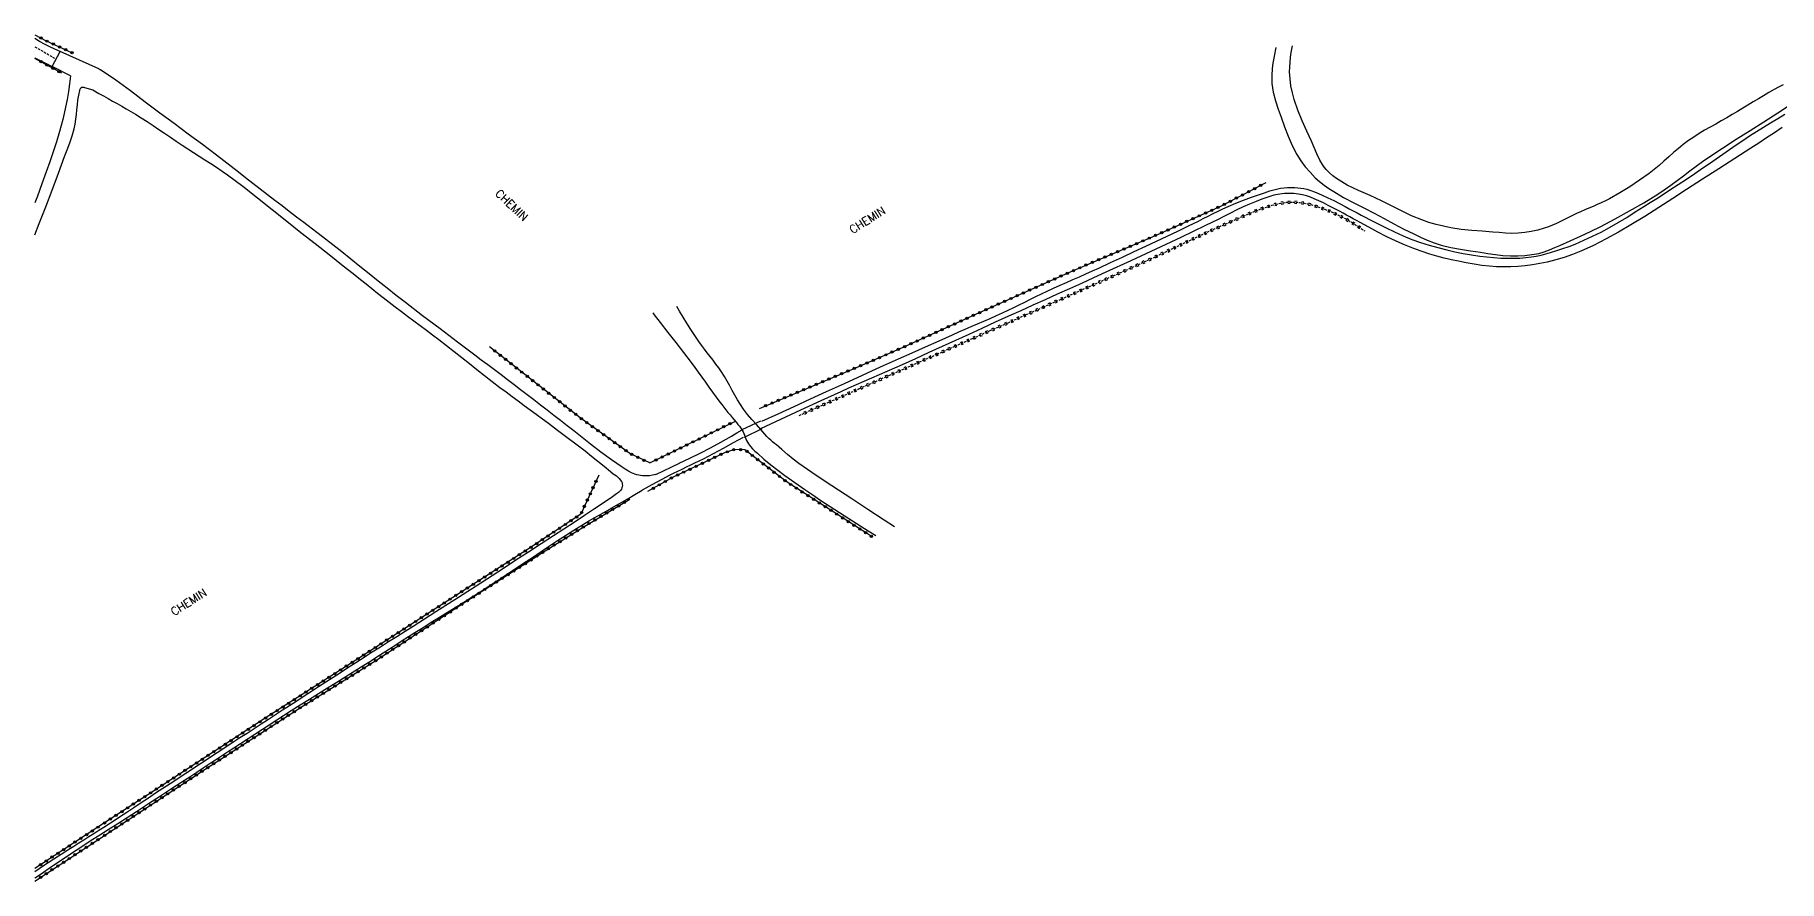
# Model space of a CAD drawing. Header units: millimetres. Extents: x 175000 to 176000, y 162999 to 164000.
# Drawn here: x 175000 to 175381.5, y 163336.8 to 163521.8 of the extents above; entities that cross this region are included whole.
import ezdxf
from ezdxf.enums import TextEntityAlignment as Align

# ---------------------------------------------------------------- set-up
doc = ezdxf.new("R2010")
doc.units = ezdxf.units.MM
doc.linetypes.add('DASHED', pattern=[0.75, 0.5, -0.25])
doc.layers.get('0').update_dxf_attribs({"linetype": 'CONTINUOUS'})
for name, color, linetype in [('W0001', 6, 'DASHED'), ('W0008', 7, 'CONTINUOUS'), ('W0071', 7, 'CONTINUOUS'), ('W0120', 7, 'CONTINUOUS'), ('W0220', 5, 'DASHED'), ('W0323', 7, 'CONTINUOUS'), ('W0510', 5, 'CONTINUOUS'), ('W0989', 7, 'CONTINUOUS')]:
    doc.layers.add(name, color=color, linetype=linetype)
doc.styles.get("Standard").update_dxf_attribs({"font": 'romans.shx', "width": 0.85})

# ---------------------------------------------------------------- blocks, each defined once
blk = doc.blocks.new('t323o')
at = {"color": 0, "linetype": 'Continuous'}
for radius in [0.25, 0.15]:
    blk.add_circle((0, 0), radius, dxfattribs=at)
blk = doc.blocks.new('t220o')
at = {"color": 0, "linetype": 'Continuous'}
for p, q in [((-0.25, 0.25), (0.25, 0.25)), ((-0.25, -0.25), (0.25, -0.25))]:
    blk.add_line(p, q, dxfattribs=at)

msp = doc.modelspace()

# ---------------------------------------------------------------- linework, layer by layer
at = {"layer": 'W0001'}
msp.add_lwpolyline([(175000, 163519.19), (175004.53, 163516.55)], dxfattribs=at)
at = {"layer": 'W0008'}
for points in [[(175005.54, 163518.14), (175004.38, 163518.64), (175003.24, 163519.18), (175002.12, 163519.75), (175001.01, 163520.36), (175000, 163520.95)], [(175003.79, 163514.83), (175005.51, 163518.14)], [(175000, 163516.79), (175001.61, 163515.92), (175003.79, 163514.83)]]:
    msp.add_lwpolyline(points, dxfattribs=at)
at = {"layer": 'W0071'}
for points in [[(175014, 163514.33), (175005.51, 163518.14)], [(175007.77, 163512.83), (175003.79, 163514.83)], [(175135.83, 163425.68), (175135.11, 163425.52), (175134.39, 163425.41), (175133.66, 163425.37), (175132.92, 163425.39), (175132.49, 163425.43), (175132.07, 163425.5), (175131.65, 163425.61), (175131.24, 163425.75), (175130.51, 163426.06), (175129.8, 163426.42), (175129.11, 163426.83), (175128.44, 163427.25), (175126.08, 163428.85), (175123.8, 163430.56), (175121.55, 163432.32), (175119.3, 163434.07), (175117.84, 163435.19), (175116.38, 163436.32), (175114.93, 163437.45), (175113.48, 163438.59), (175112.03, 163439.72), (175110.58, 163440.86), (175109.13, 163441.99), (175107.67, 163443.12), (175106.24, 163444.21), (175104.81, 163445.29), (175103.38, 163446.37), (175101.95, 163447.45), (175100.51, 163448.53), (175099.08, 163449.61), (175097.64, 163450.69), (175096.21, 163451.77), (175092.41, 163454.63), (175088.61, 163457.49), (175084.81, 163460.35), (175081.04, 163463.24), (175079.04, 163464.81), (175077.05, 163466.39), (175075.06, 163467.97), (175073.08, 163469.56), (175071.1, 163471.15), (175069.12, 163472.74), (175067.13, 163474.32), (175065.13, 163475.89), (175063.56, 163477.11), (175061.98, 163478.33), (175060.39, 163479.54), (175058.81, 163480.75), (175057.22, 163481.95), (175055.63, 163483.16), (175054.05, 163484.37), (175052.46, 163485.59), (175050.87, 163486.82), (175049.28, 163488.06), (175047.69, 163489.31), (175046.1, 163490.55), (175044.51, 163491.79), (175042.92, 163493.03), (175041.32, 163494.27), (175039.72, 163495.49), (175036.64, 163497.8), (175033.55, 163500.09), (175030.46, 163502.37), (175027.36, 163504.65), (175024.14, 163507.06), (175020.94, 163509.51), (175017.69, 163511.89), (175014.34, 163514.12), (175014.25, 163514.17), (175014.17, 163514.22), (175014.08, 163514.28), (175014, 163514.33)], [(175007.77, 163512.83), (175007.57, 163511.1), (175007.33, 163509.37), (175007.05, 163507.65), (175006.72, 163505.94), (175006.43, 163504.6), (175006.11, 163503.28), (175005.76, 163501.96), (175005.38, 163500.64), (175004.71, 163498.42), (175003.99, 163496.22), (175003.25, 163494.03), (175002.48, 163491.85), (175001.54, 163489.18), (175000.56, 163486.53), (175000, 163485.06)], [(175000, 163478.08), (175000.96, 163480.52), (175002.38, 163484.18), (175003.79, 163487.84), (175005.17, 163491.51), (175006.51, 163495.19), (175007.07, 163496.68), (175007.62, 163498.18), (175008.14, 163499.69), (175008.57, 163501.23), (175008.79, 163502.27), (175008.95, 163503.32), (175009.08, 163504.37), (175009.18, 163505.42), (175009.29, 163506.47), (175009.42, 163507.53), (175009.59, 163508.57), (175009.83, 163509.61), (175009.86, 163509.76), (175009.89, 163509.92), (175009.95, 163510.08), (175010.07, 163510.21), (175010.26, 163510.31), (175010.47, 163510.36), (175010.68, 163510.34), (175010.88, 163510.27)], [(175010.88, 163510.27), (175012.64, 163509.76)], [(175012.64, 163509.76), (175014, 163508.98)], [(175014, 163508.98), (175015, 163508.42), (175016, 163507.86), (175017, 163507.31), (175018.01, 163506.76), (175019.01, 163506.2), (175020, 163505.63), (175020.99, 163505.05), (175021.97, 163504.46), (175023.27, 163503.65), (175024.56, 163502.82), (175025.84, 163501.97), (175027.11, 163501.12), (175028.38, 163500.26), (175029.64, 163499.4), (175030.91, 163498.54), (175032.19, 163497.69), (175033.44, 163496.88), (175034.69, 163496.07), (175035.95, 163495.27), (175037.2, 163494.47), (175038.46, 163493.67), (175039.7, 163492.85), (175040.94, 163492.01), (175042.16, 163491.15), (175045.46, 163488.7), (175048.69, 163486.16), (175051.89, 163483.59), (175055.1, 163481.04), (175058.19, 163478.61), (175061.27, 163476.18), (175064.35, 163473.75), (175067.43, 163471.32), (175068.69, 163470.32), (175069.94, 163469.33), (175071.19, 163468.33), (175072.43, 163467.33), (175073.69, 163466.34), (175074.94, 163465.34), (175076.2, 163464.36), (175077.46, 163463.37), (175078.81, 163462.34), (175080.16, 163461.31), (175081.53, 163460.29), (175082.89, 163459.27), (175084.25, 163458.25), (175085.62, 163457.23), (175086.98, 163456.2), (175088.33, 163455.17), (175090.01, 163453.87), (175091.68, 163452.56), (175093.35, 163451.25), (175095.02, 163449.93), (175096.69, 163448.62), (175098.36, 163447.31), (175100.04, 163446), (175101.72, 163444.71), (175103.04, 163443.72), (175104.36, 163442.73), (175105.68, 163441.75), (175107.01, 163440.78), (175108.33, 163439.8), (175109.66, 163438.83), (175110.99, 163437.85), (175112.31, 163436.86), (175114.32, 163435.36), (175116.33, 163433.86), (175118.33, 163432.35), (175120.32, 163430.81), (175121.72, 163429.71), (175123.11, 163428.59), (175124.49, 163427.46), (175125.86, 163426.32), (175126.49, 163425.83), (175127.17, 163425.36), (175127.81, 163424.8), (175128.3, 163424.13), (175128.42, 163423.86), (175128.48, 163423.57), (175128.5, 163423.28), (175128.47, 163422.99), (175128.4, 163422.74), (175128.29, 163422.5), (175128.15, 163422.27), (175128, 163422.07), (175127.81, 163421.88), (175127.61, 163421.71), (175127.39, 163421.56), (175127.18, 163421.41), (175126.01, 163420.57), (175124.82, 163419.75), (175123.62, 163418.96), (175122.42, 163418.16), (175120.18, 163416.68), (175117.94, 163415.21), (175115.69, 163413.75), (175113.44, 163412.28), (175110.7, 163410.49), (175107.96, 163408.7), (175105.22, 163406.91), (175102.48, 163405.12)], [(175159.02, 163437.33), (175162.55, 163438.95), (175166.08, 163440.57), (175169.62, 163442.19), (175173.16, 163443.8), (175177.09, 163445.6), (175181.02, 163447.4), (175184.95, 163449.19), (175188.89, 163450.97), (175191.84, 163452.29), (175194.79, 163453.61), (175197.74, 163454.92), (175200.7, 163456.23), (175202.06, 163456.83), (175203.43, 163457.42), (175204.8, 163458.01), (175206.17, 163458.61), (175207.54, 163459.2), (175208.91, 163459.8), (175210.28, 163460.41), (175211.64, 163461.03), (175212.86, 163461.6), (175214.09, 163462.19), (175215.3, 163462.78), (175216.52, 163463.38), (175217.74, 163463.98), (175218.95, 163464.58), (175220.17, 163465.17), (175221.4, 163465.75), (175222.8, 163466.39), (175224.21, 163467.03), (175225.63, 163467.66), (175227.04, 163468.29), (175228.45, 163468.91), (175229.87, 163469.53), (175231.28, 163470.16), (175232.69, 163470.8), (175235.26, 163471.99), (175237.84, 163473.18), (175240.4, 163474.39), (175242.97, 163475.59), (175245.31, 163476.69), (175247.66, 163477.78), (175250, 163478.89), (175252.33, 163480.01), (175253.41, 163480.54), (175254.48, 163481.08), (175255.55, 163481.63), (175256.62, 163482.18), (175257.69, 163482.73), (175258.76, 163483.27), (175259.85, 163483.78), (175260.95, 163484.28), (175262.65, 163484.98), (175264.36, 163485.64), (175266.1, 163486.27), (175267.84, 163486.87), (175268.96, 163487.26), (175270.1, 163487.65), (175271.24, 163488), (175272.42, 163488.26), (175273.2, 163488.36), (175273.98, 163488.41), (175274.76, 163488.41), (175275.55, 163488.39), (175276.22, 163488.34), (175276.88, 163488.27), (175277.55, 163488.17), (175278.21, 163488.03), (175279.06, 163487.78), (175279.9, 163487.47), (175280.73, 163487.13), (175281.54, 163486.77), (175282.81, 163486.18), (175284.07, 163485.55), (175285.31, 163484.89), (175286.55, 163484.24), (175287.44, 163483.78), (175288.33, 163483.31), (175289.21, 163482.84), (175290.1, 163482.37), (175290.98, 163481.9), (175291.87, 163481.43), (175292.76, 163480.97), (175293.66, 163480.53), (175295.51, 163479.62), (175297.36, 163478.72), (175299.24, 163477.86), (175301.15, 163477.08), (175303.03, 163476.41), (175304.94, 163475.82), (175306.86, 163475.28), (175308.8, 163474.78), (175310.58, 163474.37), (175312.38, 163473.99), (175314.19, 163473.67), (175316, 163473.4), (175317.54, 163473.22), (175319.09, 163473.09), (175320.64, 163473), (175322.19, 163472.96), (175323.47, 163472.96), (175324.76, 163472.99), (175326.05, 163473.08), (175327.33, 163473.23), (175328.38, 163473.41), (175329.42, 163473.65), (175330.45, 163473.93), (175331.47, 163474.22), (175332.84, 163474.63), (175334.2, 163475.07), (175335.55, 163475.54), (175336.88, 163476.06), (175338.8, 163476.87), (175340.69, 163477.75), (175342.55, 163478.67), (175344.39, 163479.65), (175346.3, 163480.73), (175348.17, 163481.89), (175350.02, 163483.06), (175351.87, 163484.23), (175353.31, 163485.13), (175354.74, 163486.04), (175356.17, 163486.95), (175357.6, 163487.87), (175359.41, 163489.06), (175361.22, 163490.26), (175363.02, 163491.47), (175364.82, 163492.68), (175366.28, 163493.68), (175367.74, 163494.68), (175369.19, 163495.69), (175370.64, 163496.71), (175372.1, 163497.71), (175373.56, 163498.71), (175375.03, 163499.7), (175376.52, 163500.66), (175378.05, 163501.63), (175379.61, 163502.58), (175381.17, 163503.51), (175382.73, 163504.43)], [(175382.18, 163501.51), (175380.46, 163500.38), (175378.74, 163499.24), (175377.01, 163498.11), (175375.28, 163496.98), (175371.78, 163494.73), (175368.27, 163492.48), (175364.75, 163490.24), (175361.24, 163488), (175358.21, 163486.03), (175355.19, 163484.04), (175352.14, 163482.09), (175349.05, 163480.22), (175346.37, 163478.68), (175343.67, 163477.18), (175340.91, 163475.76), (175338.09, 163474.48), (175336.3, 163473.77), (175334.48, 163473.14), (175332.64, 163472.59), (175330.77, 163472.11), (175329.18, 163471.77), (175327.57, 163471.5), (175325.96, 163471.29), (175324.34, 163471.15), (175322.79, 163471.07), (175321.24, 163471.04), (175319.69, 163471.08), (175318.14, 163471.18), (175316.44, 163471.37), (175314.75, 163471.64), (175313.07, 163471.96), (175311.39, 163472.3), (175309.8, 163472.63), (175308.22, 163472.99), (175306.64, 163473.39), (175305.08, 163473.85), (175303.21, 163474.48), (175301.36, 163475.16), (175299.53, 163475.91), (175297.73, 163476.7), (175295.72, 163477.65), (175293.74, 163478.68), (175291.78, 163479.74), (175289.82, 163480.79), (175289.07, 163481.19), (175288.33, 163481.59), (175287.59, 163482), (175286.84, 163482.4), (175286.1, 163482.81), (175285.35, 163483.21), (175284.6, 163483.61), (175283.85, 163484), (175282.85, 163484.51), (175281.86, 163485.03), (175280.84, 163485.52), (175279.81, 163485.95), (175278.96, 163486.27), (175278.1, 163486.56), (175277.22, 163486.81), (175276.33, 163486.98), (175275.33, 163487.09), (175274.32, 163487.13), (175273.31, 163487.1), (175272.31, 163486.99), (175270.96, 163486.71), (175269.64, 163486.32), (175268.35, 163485.86), (175267.07, 163485.37), (175265.65, 163484.79), (175264.26, 163484.16), (175262.88, 163483.5), (175261.51, 163482.82), (175260.15, 163482.12), (175258.79, 163481.43), (175257.42, 163480.75), (175256.05, 163480.08), (175250.6, 163477.51), (175245.14, 163474.95), (175239.68, 163472.41), (175234.2, 163469.88), (175231.55, 163468.67), (175228.9, 163467.46), (175226.25, 163466.26), (175223.59, 163465.06), (175220.93, 163463.87), (175218.28, 163462.67), (175215.62, 163461.47), (175212.96, 163460.27), (175210.05, 163458.95), (175207.14, 163457.62), (175204.23, 163456.29), (175201.32, 163454.96), (175198.41, 163453.64), (175195.49, 163452.31), (175192.58, 163450.99), (175189.66, 163449.68), (175187.99, 163448.93), (175186.32, 163448.19), (175184.65, 163447.46), (175182.98, 163446.72), (175181.31, 163445.99), (175179.63, 163445.25), (175177.96, 163444.51), (175176.3, 163443.76), (175171.88, 163441.76), (175167.48, 163439.74), (175163.08, 163437.71), (175158.68, 163435.66)], [(175154.9, 163433.77), (175152.73, 163432.56), (175150.54, 163431.36), (175148.35, 163430.19), (175146.14, 163429.05), (175145.22, 163428.58), (175144.29, 163428.13), (175143.36, 163427.68), (175142.42, 163427.24), (175141.49, 163426.8), (175140.56, 163426.36), (175139.63, 163425.9), (175138.71, 163425.44), (175137.23, 163424.67), (175135.76, 163423.88), (175134.29, 163423.07), (175132.84, 163422.25)], [(175140.93, 163428.13), (175143.23, 163429.23), (175145.5, 163430.36), (175147.76, 163431.52), (175150, 163432.72), (175151.19, 163433.38), (175152.38, 163434.05), (175153.55, 163434.75), (175154.71, 163435.46)], [(175135.83, 163425.68), (175140.95, 163428.12)], [(175014, 163346.76), (175016.06, 163348.07), (175018.11, 163349.38), (175020.17, 163350.69), (175022.21, 163352.01), (175024.85, 163353.72), (175027.48, 163355.44), (175030.11, 163357.15), (175032.74, 163358.87), (175034.09, 163359.75), (175035.43, 163360.63), (175036.78, 163361.52), (175038.12, 163362.4), (175039.47, 163363.28), (175040.81, 163364.16), (175042.16, 163365.04), (175043.51, 163365.92), (175046.64, 163367.97), (175049.77, 163370.02), (175052.91, 163372.06), (175056.06, 163374.08), (175058.04, 163375.33), (175060.03, 163376.57), (175062.03, 163377.81), (175064.02, 163379.04), (175066.02, 163380.28), (175068.01, 163381.51), (175070, 163382.75), (175071.98, 163384), (175073.38, 163384.89), (175074.77, 163385.78), (175076.16, 163386.68), (175077.55, 163387.57), (175078.94, 163388.47), (175080.33, 163389.37), (175081.73, 163390.26), (175083.12, 163391.15), (175084.9, 163392.26), (175086.69, 163393.37), (175088.48, 163394.47), (175090.27, 163395.58), (175092.06, 163396.68), (175093.84, 163397.78), (175095.63, 163398.9), (175097.4, 163400.03), (175098.95, 163401.03), (175100.5, 163402.05), (175102.05, 163403.07), (175103.59, 163404.09), (175105.13, 163405.12), (175106.67, 163406.15), (175108.22, 163407.18), (175109.76, 163408.2), (175111.92, 163409.63), (175114.07, 163411.08), (175116.24, 163412.51), (175118.43, 163413.9), (175119.39, 163414.48), (175120.36, 163415.05), (175121.33, 163415.61), (175122.31, 163416.17), (175123.28, 163416.72), (175124.26, 163417.27), (175125.24, 163417.82), (175126.21, 163418.38), (175127.87, 163419.35), (175129.52, 163420.31), (175131.18, 163421.28), (175132.84, 163422.25)], [(175102.48, 163405.12), (175097.55, 163401.95), (175092.62, 163398.79), (175087.68, 163395.63), (175082.74, 163392.48), (175080.95, 163391.34), (175079.16, 163390.21), (175077.37, 163389.07), (175075.58, 163387.94), (175073.79, 163386.8), (175072, 163385.66), (175070.21, 163384.52), (175068.42, 163383.38), (175066.83, 163382.35), (175065.24, 163381.32), (175063.65, 163380.29), (175062.06, 163379.26), (175060.47, 163378.22), (175058.89, 163377.19), (175057.3, 163376.15), (175055.71, 163375.12), (175054.16, 163374.12), (175052.61, 163373.11), (175051.06, 163372.11), (175049.51, 163371.1), (175047.96, 163370.1), (175046.41, 163369.09), (175044.86, 163368.08), (175043.31, 163367.08), (175039.88, 163364.83), (175036.44, 163362.58), (175033.01, 163360.33), (175029.58, 163358.08), (175027.99, 163357.03), (175026.41, 163355.98), (175024.82, 163354.93), (175023.24, 163353.88), (175021.66, 163352.82), (175020.08, 163351.78), (175018.49, 163350.73), (175016.9, 163349.7), (175016.17, 163349.23), (175015.45, 163348.76), (175014.73, 163348.3), (175014, 163347.84)], [(175014, 163347.84), (175012.9, 163347.14), (175011.8, 163346.44), (175010.7, 163345.75), (175009.6, 163345.06), (175008.49, 163344.36), (175007.39, 163343.66), (175006.3, 163342.96), (175005.2, 163342.26), (175001.89, 163340.1), (175000, 163338.85)], [(175000, 163337.45), (175000.03, 163337.47), (175001.85, 163338.73), (175003.67, 163339.98), (175005.51, 163341.23), (175007.35, 163342.46), (175009, 163343.55), (175010.67, 163344.63), (175012.33, 163345.7), (175014, 163346.76)]]:
    msp.add_lwpolyline(points, dxfattribs=at)
at = {"layer": 'W0120'}
for points in [[(175158.7, 163437.35), (175154.6, 163435.45)], [(175159.01, 163435.63), (175155.14, 163433.76)]]:
    msp.add_lwpolyline(points, dxfattribs=at)
at = {"layer": 'W0220'}
msp.add_lwpolyline([(175167.12, 163438.59), (175173.71, 163441.51), (175180.3, 163444.44), (175186.89, 163447.36), (175193.48, 163450.28), (175197.35, 163452), (175201.22, 163453.71), (175205.09, 163455.42), (175208.96, 163457.14), (175212.83, 163458.85), (175216.69, 163460.56), (175220.56, 163462.28), (175224.43, 163464), (175229.14, 163466.1), (175233.85, 163468.2), (175238.56, 163470.31), (175243.26, 163472.44), (175245.23, 163473.35), (175247.19, 163474.28), (175249.15, 163475.21), (175251.11, 163476.14), (175253.07, 163477.08), (175255.04, 163478), (175257.01, 163478.91), (175258.99, 163479.8), (175261.64, 163480.99), (175264.29, 163482.17), (175266.97, 163483.29), (175269.7, 163484.27), (175270.51, 163484.53), (175271.34, 163484.75), (175272.17, 163484.94), (175273.01, 163485.08), (175273.69, 163485.17), (175274.38, 163485.22), (175275.07, 163485.23), (175275.76, 163485.21), (175276.6, 163485.14), (175277.42, 163485.03), (175278.24, 163484.87), (175279.05, 163484.67), (175280.59, 163484.22), (175282.1, 163483.68), (175283.58, 163483.07), (175285.04, 163482.4), (175286.54, 163481.63), (175288.01, 163480.8), (175289.45, 163479.9), (175290.84, 163478.94)], dxfattribs=at)
at = {"layer": 'W0323'}
for points in [[(175000, 163521.77), (175002.49, 163520.48), (175008.18, 163517.88)], [(175005.92, 163513.37), (175000.61, 163516.27), (175000, 163516.63)], [(175158.48, 163440.13), (175179.21, 163448.86), (175189.76, 163453.41), (175205.76, 163460.7), (175226.12, 163469.82), (175245.61, 163478.15), (175259.51, 163484.39), (175269.3, 163489.47)], [(175134.5, 163428.19), (175130.13, 163430.29), (175119.23, 163438.08), (175099.4, 163453.59)], [(175134.5, 163428.19), (175153.22, 163437.35)], [(175183.23, 163411.98), (175182.11, 163412.68), (175164.3, 163424.11), (175155.29, 163431.09), (175153.11, 163431.15), (175150.98, 163430.49), (175139.45, 163425.01), (175133.99, 163421.94)], [(175123.35, 163425.54), (175119.4, 163417.01), (175107.74, 163409.25), (175091.39, 163398.79), (175070.98, 163385.62), (175050.4, 163372.38), (175025.93, 163356.48), (175014, 163348.7)], [(175014, 163345.98), (175017.21, 163348.09), (175037.27, 163361.25), (175058.06, 163374.71), (175074.57, 163385.01), (175094.49, 163398.02), (175111.61, 163409.01), (175119.93, 163414.19), (175130.15, 163420.29)], [(175014, 163348.7), (175001.65, 163340.65), (175000, 163339.57)], [(175000, 163336.79), (175014, 163345.98)]]:
    msp.add_lwpolyline(points, dxfattribs=at)
at = {"layer": 'W0510'}
for points in [[(175271.43, 163519.04), (175271.42, 163519.01), (175271.02, 163517.09), (175270.7, 163515.14), (175270.51, 163513.16), (175270.55, 163511.17), (175270.83, 163509.26), (175271.33, 163507.39), (175271.94, 163505.57), (175272.58, 163503.77), (175273.3, 163501.69), (175274.08, 163499.62), (175274.95, 163497.59), (175276, 163495.63), (175276.88, 163494.26), (175277.85, 163492.96), (175278.91, 163491.73), (175280.04, 163490.56), (175280.98, 163489.72), (175281.98, 163488.94), (175283.01, 163488.22), (175284.07, 163487.53), (175286.22, 163486.25), (175288.44, 163485.07), (175290.68, 163483.95), (175292.91, 163482.8), (175295.07, 163481.64), (175297.22, 163480.47), (175299.38, 163479.33), (175301.59, 163478.25), (175303.05, 163477.58), (175304.53, 163476.93), (175306.03, 163476.34), (175307.56, 163475.83), (175309.68, 163475.3), (175311.83, 163474.91), (175313.99, 163474.58), (175316.14, 163474.26), (175317.78, 163474), (175319.43, 163473.74), (175321.08, 163473.53), (175322.75, 163473.44), (175324.3, 163473.45), (175325.85, 163473.54), (175327.4, 163473.73), (175328.92, 163474.02), (175330.12, 163474.36), (175331.27, 163474.79), (175332.41, 163475.28), (175333.54, 163475.76), (175335.8, 163476.74), (175338.04, 163477.75), (175340.26, 163478.81), (175342.46, 163479.91), (175345.63, 163481.57), (175348.77, 163483.29), (175351.87, 163485.08), (175354.92, 163486.96), (175356.36, 163487.92), (175357.78, 163488.91), (175359.17, 163489.94), (175360.56, 163490.97), (175361.94, 163492.02), (175363.32, 163493.05), (175364.72, 163494.07), (175366.14, 163495.06), (175369.11, 163497.04), (175372.12, 163498.97), (175375.15, 163500.87), (175378.16, 163502.78), (175381.18, 163504.74), (175384.19, 163506.72)], [(175382.33, 163510.89), (175381.37, 163510.36), (175380.41, 163509.83), (175379.25, 163509.16), (175378.1, 163508.48), (175376.95, 163507.8), (175375.81, 163507.11), (175374.66, 163506.41), (175373.52, 163505.72), (175372.38, 163505.03), (175371.23, 163504.34), (175370.03, 163503.64), (175368.82, 163502.96), (175367.61, 163502.28), (175366.39, 163501.6), (175365.18, 163500.91), (175363.99, 163500.2), (175362.81, 163499.45), (175361.65, 163498.67), (175360.53, 163497.84), (175359.44, 163496.95), (175358.38, 163496.04), (175357.34, 163495.1), (175356.29, 163494.17), (175355.24, 163493.25), (175354.16, 163492.35), (175353.05, 163491.5), (175350.95, 163490.01), (175348.8, 163488.59), (175346.61, 163487.23), (175344.36, 163485.97), (175343.48, 163485.51), (175342.59, 163485.08), (175341.69, 163484.67), (175340.78, 163484.28), (175339.87, 163483.89), (175338.96, 163483.51), (175338.05, 163483.12), (175337.14, 163482.71), (175336.27, 163482.3), (175335.4, 163481.87), (175334.54, 163481.43), (175333.68, 163481), (175332.8, 163480.57), (175331.92, 163480.17), (175331.02, 163479.81), (175330.1, 163479.49), (175328.7, 163479.09), (175327.28, 163478.78), (175325.85, 163478.55), (175324.4, 163478.41), (175323.01, 163478.37), (175321.62, 163478.44), (175320.23, 163478.55), (175318.85, 163478.67), (175316.55, 163478.84), (175314.26, 163479.02), (175311.96, 163479.26), (175309.68, 163479.62), (175308.07, 163479.94), (175306.47, 163480.33), (175304.88, 163480.79), (175303.32, 163481.32), (175301.06, 163482.25), (175298.86, 163483.3), (175296.69, 163484.41), (175294.52, 163485.5), (175292.04, 163486.63), (175289.52, 163487.73), (175287.04, 163488.93), (175284.7, 163490.36), (175283.9, 163490.95), (175283.14, 163491.6), (175282.44, 163492.32), (175281.8, 163493.1), (175281.01, 163494.38), (175280.37, 163495.75), (175279.81, 163497.14), (175279.23, 163498.51), (175278.2, 163500.75), (175277.16, 163503), (175276.2, 163505.29), (175275.42, 163507.64), (175275.03, 163509.12), (175274.72, 163510.62), (175274.52, 163512.14), (175274.43, 163513.67), (175274.45, 163514.75), (175274.51, 163515.82), (175274.62, 163516.89), (175274.77, 163517.95), (175274.95, 163519), (175275.02, 163519.37)], [(175135.12, 163461.01), (175135.46, 163460.58), (175136.77, 163458.89), (175138.46, 163456.72), (175140.16, 163454.54), (175141.85, 163452.36), (175143.52, 163450.16), (175144.31, 163449.09), (175145.09, 163448.01), (175145.87, 163446.92), (175146.64, 163445.83), (175147.41, 163444.74), (175148.19, 163443.66), (175148.98, 163442.59), (175149.78, 163441.52), (175150.23, 163440.95), (175150.68, 163440.38), (175151.13, 163439.82), (175151.59, 163439.26), (175152.05, 163438.71), (175152.51, 163438.15), (175152.97, 163437.59), (175153.42, 163437.02), (175153.75, 163436.62), (175154.08, 163436.21), (175154.39, 163435.8), (175154.68, 163435.37), (175154.88, 163435.01), (175155.05, 163434.63), (175155.21, 163434.25), (175155.36, 163433.87), (175155.51, 163433.49), (175155.67, 163433.11), (175155.85, 163432.74), (175156.07, 163432.39), (175156.5, 163431.82), (175156.98, 163431.3), (175157.49, 163430.8), (175158.01, 163430.32), (175159.46, 163429.04), (175160.96, 163427.82), (175162.49, 163426.64), (175164.04, 163425.47), (175165.48, 163424.41), (175166.94, 163423.38), (175168.41, 163422.36), (175169.89, 163421.36), (175171.92, 163420.01), (175173.95, 163418.69), (175176, 163417.38), (175178.04, 163416.08), (175182.28, 163413.38), (175183.95, 163412.32)], [(175187.99, 163414.21), (175185.75, 163415.69), (175182.21, 163418.03), (175178.67, 163420.38), (175175.75, 163422.28), (175172.83, 163424.16), (175169.92, 163426.08), (175167.08, 163428.09), (175165.83, 163429.06), (175164.61, 163430.08), (175163.4, 163431.11), (175162.19, 163432.13), (175161.77, 163432.47), (175161.35, 163432.81), (175160.93, 163433.16), (175160.53, 163433.53), (175160.07, 163434.01), (175159.63, 163434.51), (175159.2, 163435.02), (175158.77, 163435.53), (175157.8, 163436.62), (175156.83, 163437.7), (175155.88, 163438.81), (175154.99, 163439.96), (175154.32, 163440.95), (175153.7, 163441.96), (175153.1, 163442.99), (175152.53, 163444.03), (175151.97, 163445.07), (175151.39, 163446.1), (175150.79, 163447.12), (175150.15, 163448.12), (175149.56, 163448.98), (175148.95, 163449.82), (175148.32, 163450.64), (175147.69, 163451.46), (175147.05, 163452.28), (175146.42, 163453.1), (175145.8, 163453.93), (175145.2, 163454.78), (175144.32, 163456.08), (175143.47, 163457.4), (175142.62, 163458.73), (175141.79, 163460.07), (175140.97, 163461.41), (175140.37, 163462.38)]]:
    msp.add_lwpolyline(points, dxfattribs=at)

# ---------------------------------------------------------------- block references
at = {"layer": 'W0220'}
for p, rotation in [((175267.07, 163483.32), 19.87074689318531), ((175268.48, 163483.83), 19.87074689318531), ((175269.89, 163484.33), 17.26623836764672), ((175271.33, 163484.75), 15.20633049035427), ((175272.8, 163485.05), 9.776667301744059), ((175274.29, 163485.21), 4.240859668969954), ((175275.79, 163485.21), 355.1639780828605), ((175277.28, 163485.05), 352.1239910852914), ((175278.75, 163484.75), 346.3610372452734), ((175280.19, 163484.33), 343.4160312490287), ((175281.61, 163483.85), 340.4303019473272), ((175283.01, 163483.31), 337.7332395128907), ((175258.82, 163479.72), 24.18687723956035), ((175260.19, 163480.33), 24.12278872511062), ((175261.56, 163480.95), 24.12278872511062), ((175262.93, 163481.56), 24.06005789815254), ((175264.3, 163482.17), 22.64117481949813), ((175265.68, 163482.75), 22.64117481949813), ((175284.38, 163482.71), 335.3252435461415), ((175285.73, 163482.05), 332.9196843880455), ((175287.05, 163481.34), 330.3966950713719), ((175288.35, 163480.59), 327.8737051539613), ((175289.62, 163479.78), 325.350714637625), ((175250.66, 163475.93), 25.53176983005716), ((175252.01, 163476.57), 25.44056092347685), ((175253.37, 163477.21), 25.17266612073205), ((175254.72, 163477.85), 25.17266612073205), ((175256.09, 163478.48), 24.75476599442459), ((175257.45, 163479.11), 24.18687723956035), ((175242.51, 163472.1), 24.42326415171747), ((175243.88, 163472.72), 24.82511109654248), ((175245.24, 163473.35), 25.21071669743553), ((175246.59, 163473.99), 25.21071669743553), ((175247.95, 163474.64), 25.44627274718475), ((175249.3, 163475.28), 25.53176983005716), ((175232.94, 163467.79), 23.98433148143172), ((175234.31, 163468.4), 24.12915997020869), ((175235.68, 163469.01), 24.12915997020869), ((175237.05, 163469.63), 24.12915997020869), ((175238.41, 163470.24), 24.12915997020869), ((175239.78, 163470.86), 24.42326415171747), ((175241.15, 163471.48), 24.42326415171747), ((175224.71, 163464.13), 23.98878441553475), ((175226.09, 163464.74), 23.98878441553475), ((175227.46, 163465.35), 23.98878441553475), ((175228.83, 163465.96), 23.98878441553475), ((175230.2, 163466.57), 23.98433148143172), ((175231.57, 163467.18), 23.98433148143172), ((175216.49, 163460.47), 23.91618505791688), ((175217.86, 163461.08), 23.9514720993113), ((175219.23, 163461.69), 23.9514720993113), ((175220.6, 163462.3), 23.99702636027503), ((175221.97, 163462.91), 23.99702636027503), ((175223.34, 163463.52), 23.99702636027503), ((175208.26, 163456.83), 23.87792318773274), ((175209.63, 163457.44), 23.89116524230924), ((175211.01, 163458.04), 23.89116524230924), ((175212.38, 163458.65), 23.89116524230924), ((175213.75, 163459.26), 23.91618505791688), ((175215.12, 163459.87), 23.91618505791688), ((175198.66, 163452.58), 23.88526188696585), ((175200.03, 163453.18), 23.88526188696585), ((175201.4, 163453.79), 23.87645890618603), ((175202.78, 163454.4), 23.87645890618603), ((175204.15, 163455.01), 23.87645890618603), ((175205.52, 163455.61), 23.87792318773274), ((175206.89, 163456.22), 23.87792318773274), ((175190.43, 163448.93), 23.91687414138012), ((175191.81, 163449.54), 23.91687414138012), ((175193.18, 163450.15), 23.91687414138012), ((175194.55, 163450.75), 23.90433212705354), ((175195.92, 163451.36), 23.90433212705354), ((175197.29, 163451.97), 23.90433212705354), ((175182.21, 163445.28), 23.91863495533313), ((175183.58, 163445.89), 23.91863495533313), ((175184.95, 163446.5), 23.91863495533313), ((175186.32, 163447.11), 23.91863495533313), ((175187.69, 163447.71), 23.91687414138012), ((175189.06, 163448.32), 23.91687414138012), ((175172.61, 163441.02), 23.92215558560522), ((175173.98, 163441.63), 23.9203954361719), ((175175.35, 163442.24), 23.9203954361719), ((175176.72, 163442.85), 23.9203954361719), ((175178.09, 163443.46), 23.9203954361719), ((175179.46, 163444.07), 23.9203954361719), ((175180.84, 163444.67), 23.91863495533313), ((175168.5, 163439.2), 23.92215558560522), ((175169.87, 163439.81), 23.92215558560522), ((175171.24, 163440.42), 23.92215558560522)]:
    msp.add_blockref('t220o', p, dxfattribs=dict(at, rotation=rotation))
at = {"layer": 'W0323'}
for p, rotation in [((175001.33, 163521.08), 332.6184959317864), ((175002.67, 163520.4), 335.4475923798631), ((175004.03, 163519.78), 335.4475923798631), ((175005.4, 163519.15), 335.4475923798631), ((175006.76, 163518.53), 335.4475923798631), ((175008.13, 163517.91), 335.4475923798631), ((175001.31, 163515.89), 151.3124415360146), ((175002.62, 163515.17), 151.3124415360146), ((175003.94, 163514.45), 151.3124415360146), ((175005.25, 163513.73), 151.3124415360146), ((175264.12, 163486.78), 27.41133585573), ((175265.45, 163487.47), 27.41133585573), ((175266.79, 163488.17), 27.41133585573), ((175268.12, 163488.86), 27.41133585573), ((175257.41, 163483.45), 24.17085022213588), ((175258.78, 163484.06), 24.17085022213588), ((175260.13, 163484.71), 27.41133585573), ((175261.46, 163485.4), 27.41133585573), ((175262.79, 163486.09), 27.41133585573), ((175249.2, 163479.76), 24.17085022213588), ((175250.57, 163480.38), 24.17085022213588), ((175251.93, 163480.99), 24.17085022213588), ((175253.3, 163481.61), 24.17085022213588), ((175254.67, 163482.22), 24.17085022213588), ((175256.04, 163482.83), 24.17085022213588), ((175239.57, 163475.57), 23.15669622207794), ((175240.95, 163476.16), 23.15669622207794), ((175242.33, 163476.75), 23.15669622207794), ((175243.71, 163477.34), 23.15669622207794), ((175245.09, 163477.93), 23.15669622207794), ((175246.46, 163478.54), 24.17085022213588), ((175247.83, 163479.15), 24.17085022213588), ((175231.3, 163472.03), 23.15669622207794), ((175232.67, 163472.62), 23.15669622207794), ((175234.05, 163473.21), 23.15669622207794), ((175235.43, 163473.8), 23.15669622207794), ((175236.81, 163474.39), 23.15669622207794), ((175238.19, 163474.98), 23.15669622207794), ((175221.67, 163467.83), 24.13196713604488), ((175223.04, 163468.44), 24.13196713604488), ((175224.41, 163469.05), 24.13196713604488), ((175225.78, 163469.67), 24.13196713604488), ((175227.16, 163470.26), 23.15669622207794), ((175228.54, 163470.85), 23.15669622207794), ((175229.92, 163471.44), 23.15669622207794), ((175213.46, 163464.15), 24.13196713604488), ((175214.83, 163464.76), 24.13196713604488), ((175216.2, 163465.37), 24.13196713604488), ((175217.57, 163465.99), 24.13196713604488), ((175218.94, 163466.6), 24.13196713604488), ((175220.31, 163467.21), 24.13196713604488), ((175205.25, 163460.46), 24.49035204555514), ((175206.62, 163461.08), 24.13196713604488), ((175207.99, 163461.69), 24.13196713604488), ((175209.35, 163462.31), 24.13196713604488), ((175210.72, 163462.92), 24.13196713604488), ((175212.09, 163463.53), 24.13196713604488), ((175197.06, 163456.73), 24.49035204555514), ((175198.42, 163457.35), 24.49035204555514), ((175199.79, 163457.98), 24.49035204555514), ((175201.15, 163458.6), 24.49035204555514), ((175202.52, 163459.22), 24.49035204555514), ((175203.88, 163459.84), 24.49035204555514), ((175100.59, 163452.66), 141.9748615199117), ((175188.86, 163453.02), 23.30665238045198), ((175190.23, 163453.62), 24.49035204555514), ((175191.6, 163454.25), 24.49035204555514), ((175192.96, 163454.87), 24.49035204555514), ((175194.33, 163455.49), 24.49035204555514), ((175195.69, 163456.11), 24.49035204555514), ((175101.77, 163451.74), 141.9748615199117), ((175102.95, 163450.82), 141.9748615199117), ((175104.13, 163449.89), 141.9748615199117), ((175105.31, 163448.97), 141.9748615199117), ((175179.22, 163448.87), 23.30665238045198), ((175180.6, 163449.46), 23.30665238045198), ((175181.97, 163450.05), 23.30665238045198), ((175183.35, 163450.65), 23.30665238045198), ((175184.73, 163451.24), 23.30665238045198), ((175186.11, 163451.83), 23.30665238045198), ((175187.48, 163452.43), 23.30665238045198), ((175106.49, 163448.04), 141.9748615199117), ((175107.68, 163447.12), 141.9748615199117), ((175108.86, 163446.2), 141.9748615199117), ((175110.04, 163445.27), 141.9748615199117), ((175170.92, 163445.37), 22.84242573006333), ((175172.31, 163445.95), 22.84242573006333), ((175173.69, 163446.54), 22.84242573006333), ((175175.07, 163447.12), 22.84242573006333), ((175176.45, 163447.7), 22.84242573006333), ((175177.84, 163448.28), 22.84242573006333), ((175111.22, 163444.35), 141.9748615199117), ((175112.4, 163443.42), 141.9748615199117), ((175113.58, 163442.5), 141.9748615199117), ((175114.76, 163441.58), 141.9748615199117), ((175161.25, 163441.3), 22.84242573006333), ((175162.63, 163441.88), 22.84242573006333), ((175164.01, 163442.46), 22.84242573006333), ((175165.39, 163443.04), 22.84242573006333), ((175166.78, 163443.63), 22.84242573006333), ((175168.16, 163444.21), 22.84242573006333), ((175169.54, 163444.79), 22.84242573006333), ((175115.95, 163440.65), 141.9748615199117), ((175117.13, 163439.73), 141.9748615199117), ((175118.31, 163438.8), 141.9748615199117), ((175119.5, 163437.89), 144.4295300938328), ((175159.86, 163440.71), 22.84242573006333), ((175120.72, 163437.02), 144.4295300938328), ((175121.94, 163436.15), 144.4295300938328), ((175123.16, 163435.27), 144.4295300938328), ((175124.38, 163434.4), 144.4295300938328), ((175125.6, 163433.53), 144.4295300938328), ((175145.28, 163433.46), 26.0559655098002), ((175146.62, 163434.12), 26.0559655098002), ((175147.97, 163434.78), 26.0559655098002), ((175149.32, 163435.44), 26.0559655098002), ((175150.67, 163436.1), 26.0559655098002), ((175152.02, 163436.76), 26.0559655098002), ((175126.82, 163432.66), 144.4295300938328), ((175128.04, 163431.78), 144.4295300938328), ((175129.26, 163430.91), 144.4295300938328), ((175130.52, 163430.1), 154.3453372846484), ((175138.54, 163430.17), 26.0559655098002), ((175139.89, 163430.83), 26.0559655098002), ((175141.23, 163431.49), 26.0559655098002), ((175142.58, 163432.15), 26.0559655098002), ((175143.93, 163432.81), 26.0559655098002), ((175150.04, 163430.05), 205.4426930663516), ((175151.42, 163430.63), 197.102728969602), ((175152.86, 163431.07), 197.102728969602), ((175154.34, 163431.12), 178.369431009352), ((175155.73, 163430.75), 142.2735797326466), ((175156.91, 163429.83), 142.2735797326466), ((175131.87, 163429.45), 154.3453372846484), ((175133.22, 163428.8), 154.3453372846484), ((175135.84, 163428.85), 26.0559655098002), ((175137.19, 163429.51), 26.0559655098002), ((175141.92, 163426.18), 205.4426930663516), ((175143.27, 163426.83), 205.4426930663516), ((175144.63, 163427.47), 205.4426930663516), ((175145.98, 163428.12), 205.4426930663516), ((175147.34, 163428.76), 205.4426930663516), ((175148.69, 163429.41), 205.4426930663516), ((175158.1, 163428.91), 142.2735797326466), ((175159.29, 163427.99), 142.2735797326466), ((175160.47, 163427.08), 142.2735797326466), ((175161.66, 163426.16), 142.2735797326466), ((175122.09, 163422.81), 245.1809810694972), ((175122.72, 163424.17), 245.1809810694972), ((175135.29, 163422.67), 209.3527765808938), ((175136.6, 163423.41), 209.3527765808938), ((175137.91, 163424.14), 209.3527765808938), ((175139.22, 163424.88), 209.3527765808938), ((175140.56, 163425.54), 205.4426930663516), ((175162.85, 163425.24), 142.2735797326466), ((175164.03, 163424.32), 142.2735797326466), ((175165.28, 163423.49), 147.2947146903259), ((175166.54, 163422.68), 147.2947146903259), ((175120.2, 163418.73), 245.1809810694972), ((175120.83, 163420.09), 245.1809810694972), ((175121.46, 163421.45), 245.1809810694972), ((175127.66, 163418.81), 30.81853294263389), ((175128.95, 163419.58), 30.81853294263389), ((175167.8, 163421.87), 147.2947146903259), ((175169.06, 163421.06), 147.2947146903259), ((175170.33, 163420.25), 147.2947146903259), ((175171.59, 163419.44), 147.2947146903259), ((175172.85, 163418.63), 147.2947146903259), ((175115.99, 163414.74), 213.6254213918566), ((175117.23, 163415.57), 213.6254213918566), ((175118.48, 163416.4), 213.6254213918566), ((175119.57, 163417.37), 245.1809810694972), ((175121.22, 163414.96), 30.81853294263389), ((175122.51, 163415.73), 30.81853294263389), ((175123.8, 163416.5), 30.81853294263389), ((175125.08, 163417.27), 30.81853294263389), ((175126.37, 163418.04), 30.81853294263389), ((175174.11, 163417.82), 147.2947146903259), ((175175.38, 163417), 147.2947146903259), ((175176.64, 163416.19), 147.2947146903259), ((175177.9, 163415.38), 147.2947146903259), ((175179.16, 163414.57), 147.2947146903259), ((175109.74, 163410.58), 213.6254213918566), ((175110.99, 163411.41), 213.6254213918566), ((175112.24, 163412.24), 213.6254213918566), ((175113.49, 163413.07), 213.6254213918566), ((175114.74, 163413.91), 213.6254213918566), ((175114.84, 163411.02), 31.94218525897305), ((175116.11, 163411.82), 31.94218525897305), ((175117.39, 163412.61), 31.94218525897305), ((175118.66, 163413.4), 31.94218525897305), ((175119.93, 163414.2), 30.81853294263389), ((175180.42, 163413.76), 147.2947146903259), ((175181.69, 163412.95), 147.2947146903259), ((175182.96, 163412.15), 148.1188618116358), ((175104.71, 163407.31), 212.611583992284), ((175105.97, 163408.12), 212.611583992284), ((175107.24, 163408.93), 212.611583992284), ((175108.49, 163409.75), 213.6254213918566), ((175108.5, 163407.01), 32.70425960809586), ((175109.76, 163407.82), 32.70425960809586), ((175111.03, 163408.63), 32.70425960809586), ((175112.29, 163409.43), 31.94218525897305), ((175113.57, 163410.23), 31.94218525897305), ((175098.39, 163403.27), 212.611583992284), ((175099.66, 163404.08), 212.611583992284), ((175100.92, 163404.89), 212.611583992284), ((175102.18, 163405.7), 212.611583992284), ((175102.19, 163402.96), 32.70425960809586), ((175103.45, 163406.5), 212.611583992284), ((175103.45, 163403.77), 32.70425960809586), ((175104.72, 163404.58), 32.70425960809586), ((175105.98, 163405.39), 32.70425960809586), ((175107.24, 163406.2), 32.70425960809586), ((175092.07, 163399.23), 212.611583992284), ((175093.34, 163400.04), 212.611583992284), ((175094.6, 163400.85), 212.611583992284), ((175095.87, 163401.65), 212.611583992284), ((175097.13, 163402.46), 212.611583992284), ((175097.14, 163399.72), 32.70425960809586), ((175098.4, 163400.53), 32.70425960809586), ((175099.67, 163401.34), 32.70425960809586), ((175100.93, 163402.15), 32.70425960809586), ((175087.03, 163395.98), 212.8355754945816), ((175088.29, 163396.79), 212.8355754945816), ((175089.55, 163397.61), 212.8355754945816), ((175090.81, 163398.42), 212.8355754945816), ((175090.85, 163395.64), 33.14300411023319), ((175092.11, 163396.46), 33.14300411023319), ((175093.36, 163397.28), 33.14300411023319), ((175094.62, 163398.1), 32.70425960809586), ((175095.88, 163398.91), 32.70425960809586), ((175080.73, 163391.91), 212.8355754945816), ((175081.99, 163392.73), 212.8355754945816), ((175083.25, 163393.54), 212.8355754945816), ((175084.51, 163394.35), 212.8355754945816), ((175084.57, 163391.54), 33.14300411023319), ((175085.77, 163395.17), 212.8355754945816), ((175085.83, 163392.36), 33.14300411023319), ((175087.08, 163393.18), 33.14300411023319), ((175088.34, 163394), 33.14300411023319), ((175089.59, 163394.82), 33.14300411023319), ((175074.43, 163387.85), 212.8355754945816), ((175075.69, 163388.66), 212.8355754945816), ((175076.95, 163389.47), 212.8355754945816), ((175078.21, 163390.29), 212.8355754945816), ((175079.47, 163391.1), 212.8355754945816), ((175079.55, 163388.26), 33.14300411023319), ((175080.8, 163389.08), 33.14300411023319), ((175082.06, 163389.9), 33.14300411023319), ((175083.31, 163390.72), 33.14300411023319), ((175068.12, 163383.78), 212.7685669669969), ((175069.39, 163384.59), 212.7685669669969), ((175070.65, 163385.41), 212.7685669669969), ((175071.91, 163386.22), 212.8355754945816), ((175073.17, 163387.03), 212.8355754945816), ((175073.25, 163384.18), 31.94733911630919), ((175074.52, 163384.98), 31.94733911630919), ((175075.78, 163385.8), 33.14300411023319), ((175077.03, 163386.62), 33.14300411023319), ((175078.29, 163387.44), 33.14300411023319), ((175063.08, 163380.53), 212.7685669669969), ((175064.34, 163381.35), 212.7685669669969), ((175065.6, 163382.16), 212.7685669669969), ((175066.86, 163382.97), 212.7685669669969), ((175066.88, 163380.22), 31.94733911630919), ((175068.16, 163381.01), 31.94733911630919), ((175069.43, 163381.8), 31.94733911630919), ((175070.7, 163382.6), 31.94733911630919), ((175071.98, 163383.39), 31.94733911630919), ((175056.77, 163376.47), 212.7685669669969), ((175058.03, 163377.29), 212.7685669669969), ((175059.3, 163378.1), 212.7685669669969), ((175060.52, 163376.25), 31.94733911630919), ((175060.56, 163378.91), 212.7685669669969), ((175061.79, 163377.04), 31.94733911630919), ((175061.82, 163379.72), 212.7685669669969), ((175063.07, 163377.83), 31.94733911630919), ((175064.34, 163378.63), 31.94733911630919), ((175065.61, 163379.42), 31.94733911630919), ((175050.47, 163372.42), 212.7685669669969), ((175051.73, 163373.23), 212.7685669669969), ((175052.99, 163374.04), 212.7685669669969), ((175054.25, 163374.85), 212.7685669669969), ((175055.46, 163373.03), 32.92592100878974), ((175055.51, 163375.66), 212.7685669669969), ((175056.72, 163373.84), 32.92592100878974), ((175057.98, 163374.66), 32.92592100878974), ((175059.25, 163375.45), 31.94733911630919), ((175045.43, 163369.15), 212.9999937325936), ((175046.69, 163369.96), 212.9999937325936), ((175047.95, 163370.78), 212.9999937325936), ((175049.16, 163368.95), 32.92592100878974), ((175049.21, 163371.6), 212.9999937325936), ((175050.42, 163369.77), 32.92592100878974), ((175051.68, 163370.58), 32.92592100878974), ((175052.94, 163371.4), 32.92592100878974), ((175054.2, 163372.21), 32.92592100878974), ((175039.14, 163365.06), 212.9999937325936), ((175040.4, 163365.88), 212.9999937325936), ((175041.66, 163366.7), 212.9999937325936), ((175042.87, 163364.87), 32.92592100878974), ((175042.92, 163367.51), 212.9999937325936), ((175044.13, 163365.69), 32.92592100878974), ((175044.18, 163368.33), 212.9999937325936), ((175045.38, 163366.5), 32.92592100878974), ((175046.64, 163367.32), 32.92592100878974), ((175047.9, 163368.14), 32.92592100878974), ((175032.85, 163360.98), 212.9999937325936), ((175034.11, 163361.8), 212.9999937325936), ((175035.37, 163362.61), 212.9999937325936), ((175036.63, 163363.43), 212.9999937325936), ((175037.83, 163361.61), 32.92592100878974), ((175037.89, 163364.25), 212.9999937325936), ((175039.09, 163362.43), 32.92592100878974), ((175040.35, 163363.24), 32.92592100878974), ((175041.61, 163364.06), 32.92592100878974), ((175027.82, 163357.71), 212.9999937325936), ((175029.08, 163358.53), 212.9999937325936), ((175030.34, 163359.34), 212.9999937325936), ((175031.56, 163357.5), 33.26864620662252), ((175031.6, 163360.16), 212.9999937325936), ((175032.81, 163358.32), 33.26864620662252), ((175034.07, 163359.15), 33.26864620662252), ((175035.32, 163359.97), 33.26864620662252), ((175036.57, 163360.79), 33.26864620662252), ((175021.54, 163353.62), 213.1183237644512), ((175022.79, 163354.44), 213.1183237644512), ((175024.05, 163355.26), 213.1183237644512), ((175025.29, 163353.39), 33.26864620662252), ((175025.31, 163356.08), 213.1183237644512), ((175026.54, 163354.21), 33.26864620662252), ((175026.56, 163356.89), 212.9999937325936), ((175027.8, 163355.03), 33.26864620662252), ((175029.05, 163355.86), 33.26864620662252), ((175030.3, 163356.68), 33.26864620662252), ((175015.26, 163349.52), 213.1183237644512), ((175016.51, 163350.34), 213.1183237644512), ((175017.77, 163351.16), 213.1183237644512), ((175019.03, 163351.98), 213.1183237644512), ((175020.27, 163350.1), 33.26864620662252), ((175020.28, 163352.8), 213.1183237644512), ((175021.52, 163350.92), 33.26864620662252), ((175022.78, 163351.74), 33.26864620662252), ((175024.03, 163352.56), 33.26864620662252), ((175010.05, 163346.12), 213.1183237643655), ((175011.31, 163346.94), 213.1183237643655), ((175012.57, 163347.76), 213.1183237643655), ((175013.79, 163345.84), 33.28910331299945), ((175013.82, 163348.58), 213.1183237643655), ((175015.25, 163346.8), 33.28910331313483), ((175016.51, 163347.63), 33.28910331313483), ((175017.76, 163348.45), 33.26864620662252), ((175019.02, 163349.27), 33.26864620662252), ((175003.77, 163342.03), 213.1183237643655), ((175005.03, 163342.85), 213.1183237643655), ((175006.28, 163343.67), 213.1183237643655), ((175007.54, 163344.49), 213.1183237643655), ((175008.78, 163342.55), 33.28910331299945), ((175008.8, 163345.31), 213.1183237643655), ((175010.03, 163343.37), 33.28910331299945), ((175011.28, 163344.2), 33.28910331299945), ((175012.54, 163345.02), 33.28910331299945), ((175001.26, 163340.39), 212.9678872808208), ((175002.51, 163338.43), 33.28910331299945), ((175002.52, 163341.21), 213.1183237643655), ((175003.76, 163339.26), 33.28910331299945), ((175005.02, 163340.08), 33.28910331299945), ((175006.27, 163340.9), 33.28910331299945), ((175007.52, 163341.73), 33.28910331299945), ((175001.25, 163337.61), 33.28910331299945)]:
    msp.add_blockref('t323o', p, dxfattribs=dict(at, rotation=rotation))

# ---------------------------------------------------------------- texts
at = {"layer": 'W0989'}
for rotation, p in [(316.5926, (175101.13, 163487.55)), (32.4798, (175178.39, 163478.97)), (32.4798, (175029.97, 163395.46))]:
    msp.add_text('CHEMIN', height=1.75, rotation=rotation, dxfattribs=at).set_placement(p, align=Align.MIDDLE_LEFT)

doc.saveas('drawing.dxf')
